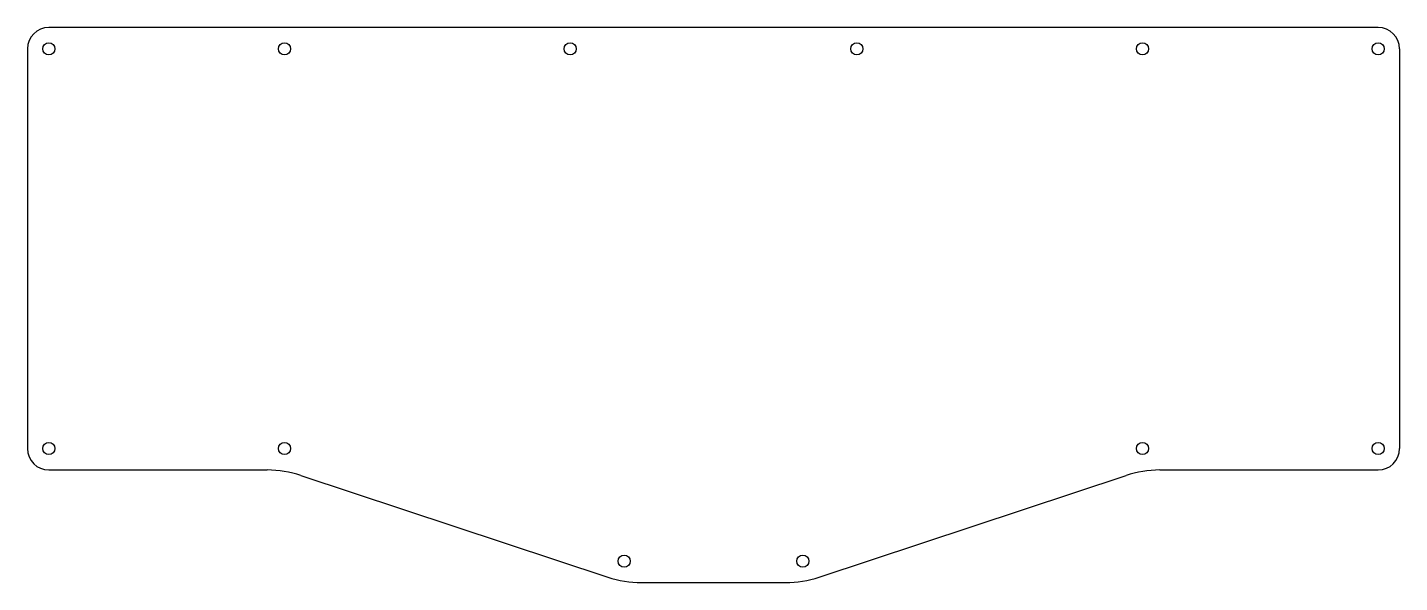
# Model space of a CAD drawing. Extents: x -12 to 372, y -144 to 12.
import ezdxf

# ---------------------------------------------------------------- set-up
doc = ezdxf.new("R2010")
doc.units = 0
doc.layers.add('Shape2DView001', color=7, linetype='CONTINUOUS')

msp = doc.modelspace()

# ---------------------------------------------------------------- linework, layer by layer
at = {"layer": 'Shape2DView001'}
for p, q in [((366.245, 12), (-6, 12)), ((-12, 6), (-12, -105.983)), ((372.245, 6), (372.245, -105.983)), ((-6, -111.983), (55.1564, -111.983)), ((64.5975, -113.507), (150.525, -141.996)), ((209.72, -141.996), (295.648, -113.507)), ((305.089, -111.983), (366.245, -111.983)), ((159.966, -143.52), (200.279, -143.52))]:
    msp.add_line(p, q, dxfattribs=at)
for centre in [(-6, 6), (60, 6), (140, 6), (220.245, 6), (300.245, 6), (366.245, 6), (-6, -105.983), (60, -105.983), (300.245, -105.983), (366.245, -105.983), (155.123, -137.52), (205.123, -137.52)]:
    msp.add_circle(centre, 1.7, dxfattribs=at)
for centre, radius, start, end in [((-6, 6), 6, 90, 180), ((366.245, 6), 6, 0, 90), ((-6, -105.983), 6, 180, -90), ((366.245, -105.983), 6, -90, 0), ((55.1564, -141.983), 30, 71.6573, 90), ((305.089, -141.982), 30, 90, 108.343), ((159.966, -113.52), 30, -108.343, -90), ((200.279, -113.52), 30, -90, -71.6573)]:
    msp.add_arc(centre, radius, start, end, dxfattribs=at)

doc.saveas('drawing.dxf')
